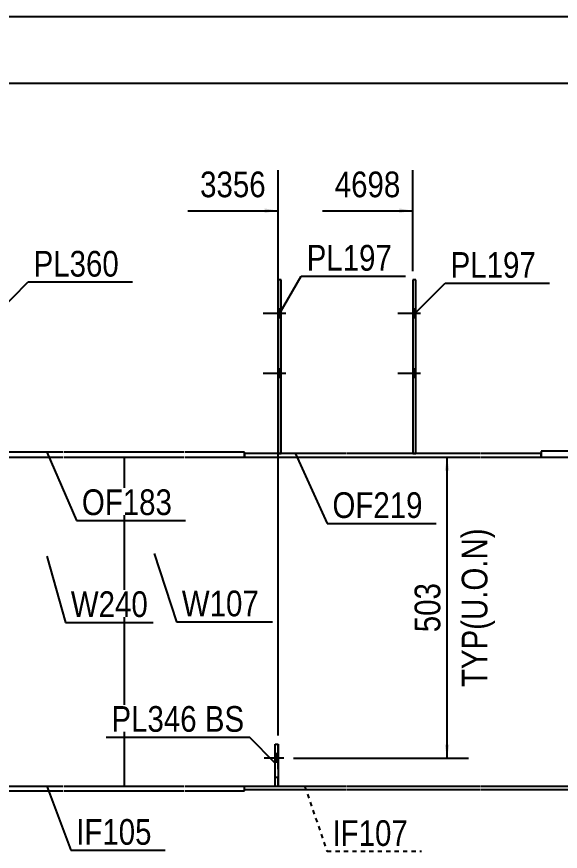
# Model space of a CAD drawing. Header units: millimetres. Extents: x -17 to 386, y -210 to 67.
# Drawn here: x 72.6 to 133.1, y -25.6 to 67.4 of the extents above; entities that cross this region are included whole.
import ezdxf

# ---------------------------------------------------------------- set-up
doc = ezdxf.new("R2010")
doc.units = ezdxf.units.MM
for name, pattern in [('DXK_LINE_DOT1', [1.8814, 0.9407, -0.9407]), ('DXK_LINE_DOT2', [3.9198, 1.9599, -1.9599]), ('DXK_LINE_DOT4', [0.9408, 0.4704, -0.4704])]:
    doc.linetypes.add(name, pattern=pattern)
doc.styles.add('Arial Narrow', font='ARIALN.TTF', dxfattribs={"height": 0.2})

# ---------------------------------------------------------------- blocks, each defined once
blk = doc.blocks.new('Unknown-623557714-6463')
at = {"color": 5, "linetype": 'Continuous'}
blk.add_line((385.971, 67.403), (-14.029, 67.403), dxfattribs=at)
blk = doc.blocks.new('Part-623557714-1238 - 1214')
at = {"color": 2, "linetype": 'Continuous'}
for p, q in [((0, -18.333), (16.667, -18.333)), ((16.767, -18.333), (62.783, -18.333)), ((62.883, -18.333), (77.783, -18.333)), ((77.883, -18.333), (91.217, -18.333)), ((91.317, -18.333), (97.983, -18.333)), ((97.983, -18.867), (97.983, -18.333)), ((0, -18.867), (16.667, -18.867)), ((16.767, -18.867), (62.783, -18.867)), ((62.883, -18.867), (77.783, -18.867)), ((77.883, -18.867), (91.217, -18.867)), ((91.317, -18.867), (97.983, -18.867))]:
    blk.add_line(p, q, dxfattribs=at)
at = {"color": 7, "linetype": 'DXK_LINE_DOT1'}
blk.add_line((0, -18.867), (0, -18.333), dxfattribs=at)
blk = doc.blocks.new('Part-623557714-1230 - 1214')
at = {"color": 2, "linetype": 'Continuous'}
for p, q in [((16.667, 18.867), (0, 18.867)), ((62.783, 18.867), (16.767, 18.867)), ((77.783, 18.867), (62.883, 18.867)), ((91.217, 18.867), (77.883, 18.867)), ((97.983, 18.867), (91.317, 18.867)), ((97.983, 18.333), (97.983, 18.867)), ((0, 18.333), (16.667, 18.333)), ((16.767, 18.333), (62.783, 18.333)), ((62.883, 18.333), (77.783, 18.333)), ((77.883, 18.333), (91.217, 18.333)), ((91.317, 18.333), (97.983, 18.333))]:
    blk.add_line(p, q, dxfattribs=at)
at = {"color": 7, "linetype": 'DXK_LINE_DOT1'}
blk.add_line((0, 18.867), (0, 18.333), dxfattribs=at)
blk = doc.blocks.new('Part-623557714-1240 - 1214')
at = {"color": 2, "linetype": 'Continuous'}
blk.add_line((84.55, 18.333), (84.55, -18.333), dxfattribs=at)
at = {"color": 7, "linetype": 'DXK_LINE_DOT1'}
for p, q in [((84.55, 18.333), (91.217, 18.333)), ((91.317, 18.333), (109.242, 18.333)), ((109.342, 18.333), (124.242, 18.333)), ((124.342, 18.333), (137.675, 18.333)), ((84.55, -18.333), (91.217, -18.333)), ((91.317, -18.333), (109.242, -18.333)), ((109.342, -18.333), (124.242, -18.333)), ((124.342, -18.333), (137.675, -18.333))]:
    blk.add_line(p, q, dxfattribs=at)
blk = doc.blocks.new('Part-623557714-1232 - 1214')
at = {"color": 2, "linetype": 'Continuous'}
for p, q in [((131.009, 19), (131.009, 18.333)), ((137.675, 19), (131.009, 19)), ((152.842, 19), (137.775, 19)), ((166.275, 19), (152.942, 19)), ((212.392, 19), (166.375, 19)), ((227.559, 19), (212.492, 19)), ((242.559, 19), (227.659, 19)), ((249.325, 19), (242.659, 19)), ((131.009, 18.333), (137.675, 18.333)), ((137.775, 18.333), (152.842, 18.333)), ((152.942, 18.333), (166.275, 18.333)), ((166.375, 18.333), (212.392, 18.333)), ((212.492, 18.333), (227.559, 18.333)), ((227.659, 18.333), (242.559, 18.333)), ((242.659, 18.333), (249.325, 18.333))]:
    blk.add_line(p, q, dxfattribs=at)
at = {"color": 7, "linetype": 'DXK_LINE_DOT1'}
blk.add_line((249.325, 18.333), (249.325, 19), dxfattribs=at)
blk = doc.blocks.new('Part-623557714-1234 - 1214')
at = {"color": 2, "linetype": 'Continuous'}
for p, q in [((97.983, -18.733), (97.983, -18.333)), ((97.983, -18.333), (109.242, -18.333)), ((109.342, -18.333), (124.242, -18.333)), ((124.342, -18.333), (137.675, -18.333)), ((137.775, -18.333), (152.842, -18.333)), ((152.942, -18.333), (159.609, -18.333)), ((159.609, -18.333), (159.609, -18.733)), ((109.242, -18.733), (97.983, -18.733)), ((124.242, -18.733), (109.342, -18.733)), ((137.675, -18.733), (124.342, -18.733)), ((152.842, -18.733), (137.775, -18.733)), ((159.609, -18.733), (152.942, -18.733))]:
    blk.add_line(p, q, dxfattribs=at)
blk = doc.blocks.new('Part-623557714-1236 - 1214')
at = {"color": 2, "linetype": 'Continuous'}
for p, q in [((97.983, 18.733), (97.983, 18.333)), ((109.242, 18.733), (97.983, 18.733)), ((124.242, 18.733), (109.342, 18.733)), ((131.009, 18.733), (124.342, 18.733)), ((131.009, 18.333), (131.009, 18.733)), ((97.983, 18.333), (109.242, 18.333)), ((109.342, 18.333), (124.242, 18.333)), ((124.342, 18.333), (131.009, 18.333))]:
    blk.add_line(p, q, dxfattribs=at)
blk = doc.blocks.new('Part-623557714-1318 - 1214')
at = {"color": 7, "linetype": 'DXK_LINE_DOT1'}
for p, q in [((0, 18.333), (0, -18.333)), ((0, 18.333), (16.667, 18.333)), ((16.767, 18.333), (62.783, 18.333)), ((62.883, 18.333), (77.783, 18.333)), ((77.883, 18.333), (84.55, 18.333)), ((0, -18.333), (16.667, -18.333)), ((16.767, -18.333), (62.783, -18.333)), ((62.883, -18.333), (77.783, -18.333)), ((77.883, -18.333), (84.55, -18.333))]:
    blk.add_line(p, q, dxfattribs=at)
at = {"color": 2, "linetype": 'Continuous'}
blk.add_line((84.55, 18.333), (84.55, -18.333), dxfattribs=at)
blk = doc.blocks.new('Part-623557714-1269 - 1214')
at = {"color": 2, "linetype": 'Continuous'}
for p, q in [((102.042, 38.067), (101.709, 38.067)), ((101.709, 38.067), (101.709, 18.733)), ((102.042, 18.733), (102.042, 38.067))]:
    blk.add_line(p, q, dxfattribs=at)
at = {"color": 7, "linetype": 'DXK_LINE_DOT1'}
blk.add_line((101.709, 18.733), (102.042, 18.733), dxfattribs=at)
blk = doc.blocks.new('Bolt-623557714-1341 - 1214')
at = {"linetype": 'Continuous'}
for points in [[(117.042, 33.867), (117.042, 34.8), (116.709, 34.8), (116.709, 33.867)], [(117.042, 33.867), (117.042, 34.8), (116.709, 34.8), (116.709, 33.867)], [(117.042, 27.2), (117.042, 28.134), (116.709, 28.134), (116.709, 27.2)], [(117.042, 27.2), (117.042, 28.134), (116.709, 28.134), (116.709, 27.2)]]:
    blk.add_hatch(color=3, dxfattribs=at).paths.add_polyline_path(points)
at = {"color": 3, "linetype": 'Continuous'}
for p, q in [((117.042, 34.8), (116.709, 34.8)), ((117.042, 34.8), (116.709, 34.8)), ((117.575, 34.334), (115.042, 34.334)), ((117.575, 34.334), (115.042, 34.334)), ((117.042, 33.867), (116.709, 33.867)), ((117.042, 33.867), (116.709, 33.867)), ((117.042, 28.134), (116.709, 28.134)), ((117.042, 28.134), (116.709, 28.134)), ((117.575, 27.667), (115.042, 27.667)), ((117.575, 27.667), (115.042, 27.667)), ((117.042, 27.2), (116.709, 27.2)), ((117.042, 27.2), (116.709, 27.2))]:
    blk.add_line(p, q, dxfattribs=at)
blk = doc.blocks.new('Part-623557714-1272 - 1214')
at = {"color": 2, "linetype": 'Continuous'}
for p, q in [((117.042, 38.067), (116.709, 38.067)), ((116.709, 38.067), (116.709, 18.733)), ((117.042, 18.733), (117.042, 38.067))]:
    blk.add_line(p, q, dxfattribs=at)
at = {"color": 7, "linetype": 'DXK_LINE_DOT1'}
blk.add_line((116.709, 18.733), (117.042, 18.733), dxfattribs=at)
blk = doc.blocks.new('Bolt-623557714-1352 - 1214')
at = {"color": 3, "linetype": 'DXK_LINE_DOT2'}
for p, q in [((101.709, -14.733), (101.375, -14.733)), ((102.342, -15.2), (100.142, -15.2)), ((101.709, -15.667), (101.375, -15.667))]:
    blk.add_line(p, q, dxfattribs=at)
blk = doc.blocks.new('Part-623557714-1288 - 1214')
at = {"color": 7, "linetype": 'DXK_LINE_DOT1'}
for p, q in [((101.375, -18.333), (101.375, -13.667)), ((101.375, -13.667), (101.709, -13.667)), ((101.709, -18.333), (101.709, -13.667)), ((101.375, -17.333), (101.709, -17.333))]:
    blk.add_line(p, q, dxfattribs=at)
blk = doc.blocks.new('Bolt-623557714-1355 - 1214')
at = {"linetype": 'Continuous'}
blk.add_hatch(color=3, dxfattribs=at).paths.add_polyline_path([(101.709, -15.667), (101.709, -14.733), (101.375, -14.733), (101.375, -15.667)])
at = {"color": 3, "linetype": 'Continuous'}
for p, q in [((101.709, -14.733), (101.375, -14.733)), ((102.342, -15.2), (100.142, -15.2)), ((101.709, -15.667), (101.375, -15.667))]:
    blk.add_line(p, q, dxfattribs=at)
blk = doc.blocks.new('Part-623557714-1291 - 1214')
at = {"color": 2, "linetype": 'Continuous'}
for p, q in [((101.375, -18.333), (101.375, -13.667)), ((101.375, -13.667), (101.709, -13.667)), ((101.709, -13.667), (101.709, -18.333))]:
    blk.add_line(p, q, dxfattribs=at)
blk = doc.blocks.new('Bolt-623557714-1338 - 1214')
at = {"linetype": 'Continuous'}
for points in [[(102.042, 33.867), (102.042, 34.8), (101.709, 34.8), (101.709, 33.867)], [(102.042, 33.867), (102.042, 34.8), (101.709, 34.8), (101.709, 33.867)], [(102.042, 27.2), (102.042, 28.134), (101.709, 28.134), (101.709, 27.2)], [(102.042, 27.2), (102.042, 28.134), (101.709, 28.134), (101.709, 27.2)]]:
    blk.add_hatch(color=3, dxfattribs=at).paths.add_polyline_path(points)
at = {"color": 3, "linetype": 'Continuous'}
for p, q in [((102.042, 34.8), (101.709, 34.8)), ((102.042, 34.8), (101.709, 34.8)), ((102.575, 34.334), (100.042, 34.334)), ((102.575, 34.334), (100.042, 34.334)), ((102.042, 33.867), (101.709, 33.867)), ((102.042, 33.867), (101.709, 33.867)), ((102.042, 28.134), (101.709, 28.134)), ((102.042, 28.134), (101.709, 28.134)), ((102.575, 27.667), (100.042, 27.667)), ((102.575, 27.667), (100.042, 27.667)), ((102.042, 27.2), (101.709, 27.2)), ((102.042, 27.2), (101.709, 27.2))]:
    blk.add_line(p, q, dxfattribs=at)
blk = doc.blocks.new('StraightDimension-623557714-8209 - 1214')
at = {"color": 7, "linetype": 'Continuous'}
blk.add_line((-1.333, 60), (359.065, 60), dxfattribs=at)
blk = doc.blocks.new('StraightDimension-623557714-11539 - 1214')
at = {"linetype": 'Continuous'}
blk.add_hatch(color=7, dxfattribs=at).paths.add_polyline_path([(115.209, 46.038), (116.709, 45.788), (115.209, 45.538)])
at = {"color": 7, "linetype": 'Continuous'}
for p, q in [((116.709, 39.067), (116.709, 50.288)), ((106.646, 45.788), (116.709, 45.788))]:
    blk.add_line(p, q, dxfattribs=at)
at = {"color": 0}
blk.add_wipeout([(115.934, 46.688), (115.934, 50.888), (107.421, 50.888), (107.421, 46.688)], dxfattribs=at)
at = {"color": 3, "style": 'Arial Narrow'}
blk.add_text('4698', height=2.8633, dxfattribs=at).set_placement((108.021, 47.288))
blk = doc.blocks.new('StraightDimension-623557714-11540 - 1214')
at = {"linetype": 'Continuous'}
blk.add_hatch(color=7, dxfattribs=at).paths.add_polyline_path([(100.209, 46.038), (101.709, 45.788), (100.209, 45.538)])
at = {"color": 7, "linetype": 'Continuous'}
for p, q in [((101.709, -12.667), (101.709, 50.288)), ((91.646, 45.788), (101.709, 45.788))]:
    blk.add_line(p, q, dxfattribs=at)
at = {"color": 0}
blk.add_wipeout([(100.934, 46.688), (100.934, 50.888), (92.421, 50.888), (92.421, 46.688)], dxfattribs=at)
at = {"color": 3, "style": 'Arial Narrow'}
blk.add_text('3356', height=2.8633, dxfattribs=at).set_placement((93.021, 47.288))
blk = doc.blocks.new('StraightDimension-623557714-11830 - 1214')
at = {"linetype": 'Continuous'}
for points in [[(120.278, 16.833), (120.528, 18.333), (120.778, 16.833)], [(120.778, -13.7), (120.528, -15.2), (120.278, -13.7)]]:
    blk.add_hatch(color=7, dxfattribs=at).paths.add_polyline_path(points)
at = {"color": 7, "linetype": 'Continuous'}
for p, q in [((103.425, 18.333), (122.928, 18.333)), ((120.528, -15.2), (120.528, 18.333)), ((103.425, -15.2), (122.928, -15.2))]:
    blk.add_line(p, q, dxfattribs=at)
at = {"color": 0, "linetype": 'Continuous'}
blk.add_wipeout([(125.628, 11.02), (121.428, 11.02), (121.428, -7.887), (125.628, -7.887)], dxfattribs=at)
at = {"color": 3, "linetype": 'Continuous', "style": 'Arial Narrow'}
blk.add_text('TYP(U.O.N)', height=2.8633, rotation=90.00021, dxfattribs=at).set_placement((125.028, -7.287))
at = {"color": 0}
blk.add_wipeout([(120.378, 4.909), (116.178, 4.909), (116.178, -1.776), (120.378, -1.776)], dxfattribs=at)
at = {"color": 3, "style": 'Arial Narrow'}
blk.add_text('503', height=2.8633, rotation=90.00021, dxfattribs=at).set_placement((119.778, -1.176))
blk = doc.blocks.new('Mark-623557714-7145 - 1214')
at = {"color": 7, "linetype": 'Continuous'}
for p, q in [((75.938, 7.299), (78.021, -0.084)), ((78.021, -0.084), (87.808, -0.084))]:
    blk.add_line(p, q, dxfattribs=at)
at = {"color": 0}
blk.add_wipeout([(87.208, 0.516), (87.208, 3.516), (78.621, 3.516), (78.621, 0.516)], dxfattribs=at)
blk.add_wipeout([(87.208, 0.516), (87.208, 3.516), (78.621, 3.516), (78.621, 0.516)], dxfattribs=at)
at = {"color": 3, "style": 'Arial Narrow'}
blk.add_text('W240', height=2.8633, dxfattribs=at).set_placement((78.621, 0.516))
blk = doc.blocks.new('MarkSet-623557714-6976 - 1214')
at = {"color": 7, "linetype": 'Continuous'}
for p in [(82.545, -12.869), (101.375, -15.783)]:
    blk.add_line(p, (98.532, -12.869), dxfattribs=at)
at = {"color": 0}
for points in [[(92.649, -12.269), (92.649, -9.269), (83.145, -9.269), (83.145, -12.269)], [(97.932, -12.269), (97.932, -9.269), (93.549, -9.269), (93.549, -12.269)]]:
    blk.add_wipeout(points, dxfattribs=at)
for points in [[(92.649, -12.269), (92.649, -9.269), (83.145, -9.269), (83.145, -12.269)], [(97.932, -12.269), (97.932, -9.269), (93.549, -9.269), (93.549, -12.269)]]:
    blk.add_wipeout(points, dxfattribs=at)
at = {"color": 3, "style": 'Arial Narrow'}
for s, p in [('PL346', (83.145, -12.269)), ('BS', (93.549, -12.269))]:
    blk.add_text(s, height=2.8633, dxfattribs=at).set_placement(p)
blk = doc.blocks.new('Mark-623557714-7055 - 1214')
at = {"color": 7, "linetype": 'Continuous'}
for p, q in [((75.938, 18.867), (79.249, 11.276)), ((79.249, 11.276), (91.398, 11.276))]:
    blk.add_line(p, q, dxfattribs=at)
at = {"color": 0}
blk.add_wipeout([(89.898, 11.876), (89.898, 14.876), (79.849, 14.876), (79.849, 11.876)], dxfattribs=at)
blk.add_wipeout([(89.898, 11.876), (89.898, 14.876), (79.849, 14.876), (79.849, 11.876)], dxfattribs=at)
at = {"color": 3, "style": 'Arial Narrow'}
blk.add_text('OF183', height=2.8633, dxfattribs=at).set_placement((79.849, 11.876))
blk = doc.blocks.new('Mark-623557714-7061 - 1214')
at = {"color": 7, "linetype": 'DXK_LINE_DOT4'}
for p, q in [((104.664, -18.333), (107.164, -25.587)), ((107.164, -25.587), (117.67, -25.587))]:
    blk.add_line(p, q, dxfattribs=at)
at = {"color": 0}
blk.add_wipeout([(116.17, -24.987), (116.17, -21.987), (107.764, -21.987), (107.764, -24.987)], dxfattribs=at)
blk.add_wipeout([(116.17, -24.987), (116.17, -21.987), (107.764, -21.987), (107.764, -24.987)], dxfattribs=at)
at = {"color": 3, "style": 'Arial Narrow'}
blk.add_text('IF107', height=2.8633, dxfattribs=at).set_placement((107.764, -24.987))
blk = doc.blocks.new('Mark-623557714-7064 - 1214')
at = {"color": 7, "linetype": 'Continuous'}
for p, q in [((103.629, 18.689), (107.164, 10.953)), ((107.164, 10.953), (119.313, 10.953))]:
    blk.add_line(p, q, dxfattribs=at)
at = {"color": 0}
blk.add_wipeout([(117.813, 11.553), (117.813, 14.553), (107.764, 14.553), (107.764, 11.553)], dxfattribs=at)
blk.add_wipeout([(117.813, 11.553), (117.813, 14.553), (107.764, 14.553), (107.764, 11.553)], dxfattribs=at)
at = {"color": 3, "style": 'Arial Narrow'}
blk.add_text('OF219', height=2.8633, dxfattribs=at).set_placement((107.764, 11.553))
blk = doc.blocks.new('Mark-623557714-7067 - 1214')
at = {"color": 7, "linetype": 'Continuous'}
for p, q in [((75.938, -18.333), (78.614, -25.458)), ((78.614, -25.458), (89.12, -25.458))]:
    blk.add_line(p, q, dxfattribs=at)
at = {"color": 0}
blk.add_wipeout([(87.62, -24.858), (87.62, -21.858), (79.214, -21.858), (79.214, -24.858)], dxfattribs=at)
blk.add_wipeout([(87.62, -24.858), (87.62, -21.858), (79.214, -21.858), (79.214, -24.858)], dxfattribs=at)
at = {"color": 3, "style": 'Arial Narrow'}
blk.add_text('IF105', height=2.8633, dxfattribs=at).set_placement((79.214, -24.858))
blk = doc.blocks.new('Mark-623557714-7070 - 1214')
at = {"color": 7, "linetype": 'Continuous'}
for p, q in [((87.9, 7.601), (90.387, -0.004)), ((90.387, -0.004), (101.074, -0.004))]:
    blk.add_line(p, q, dxfattribs=at)
at = {"color": 0}
blk.add_wipeout([(99.574, 0.596), (99.574, 3.596), (90.987, 3.596), (90.987, 0.596)], dxfattribs=at)
blk.add_wipeout([(99.574, 0.596), (99.574, 3.596), (90.987, 3.596), (90.987, 0.596)], dxfattribs=at)
at = {"color": 3, "style": 'Arial Narrow'}
blk.add_text('W107', height=2.8633, dxfattribs=at).set_placement((90.987, 0.596))
blk = doc.blocks.new('Mark-623557714-7115 - 1214')
at = {"color": 7, "linetype": 'Continuous'}
for p, q in [((101.795, 34.176), (104.295, 38.506)), ((104.295, 38.506), (115.899, 38.506))]:
    blk.add_line(p, q, dxfattribs=at)
at = {"color": 0}
blk.add_wipeout([(114.399, 39.106), (114.399, 42.106), (104.895, 42.106), (104.895, 39.106)], dxfattribs=at)
blk.add_wipeout([(114.399, 39.106), (114.399, 42.106), (104.895, 42.106), (104.895, 39.106)], dxfattribs=at)
at = {"color": 3, "style": 'Arial Narrow'}
blk.add_text('PL197', height=2.8633, dxfattribs=at).set_placement((104.895, 39.106))
blk = doc.blocks.new('Mark-623557714-7121 - 1214')
at = {"color": 7, "linetype": 'Continuous'}
for p, q in [((70.336, 34.31), (73.872, 37.845)), ((73.872, 37.845), (85.476, 37.845))]:
    blk.add_line(p, q, dxfattribs=at)
at = {"color": 0}
blk.add_wipeout([(83.976, 38.445), (83.976, 41.445), (74.472, 41.445), (74.472, 38.445)], dxfattribs=at)
blk.add_wipeout([(83.976, 38.445), (83.976, 41.445), (74.472, 41.445), (74.472, 38.445)], dxfattribs=at)
at = {"color": 3, "style": 'Arial Narrow'}
blk.add_text('PL360', height=2.8633, dxfattribs=at).set_placement((74.472, 38.445))
blk = doc.blocks.new('Mark-623557714-7124 - 1214')
at = {"color": 7, "linetype": 'Continuous'}
for p, q in [((116.795, 34.176), (120.33, 37.712)), ((120.33, 37.712), (131.934, 37.712))]:
    blk.add_line(p, q, dxfattribs=at)
at = {"color": 0}
blk.add_wipeout([(130.434, 38.312), (130.434, 41.312), (120.93, 41.312), (120.93, 38.312)], dxfattribs=at)
blk.add_wipeout([(130.434, 38.312), (130.434, 41.312), (120.93, 41.312), (120.93, 38.312)], dxfattribs=at)
at = {"color": 3, "style": 'Arial Narrow'}
blk.add_text('PL197', height=2.8633, dxfattribs=at).set_placement((120.93, 38.312))

msp = doc.modelspace()

# ---------------------------------------------------------------- block references
for name in ['Unknown-623557714-6463', 'Part-623557714-1269 - 1214', 'Part-623557714-1272 - 1214', 'Bolt-623557714-1338 - 1214', 'Bolt-623557714-1341 - 1214', 'Part-623557714-1230 - 1214', 'Part-623557714-1236 - 1214', 'Part-623557714-1232 - 1214', 'Part-623557714-1318 - 1214', 'Part-623557714-1240 - 1214', 'Part-623557714-1288 - 1214', 'Part-623557714-1291 - 1214', 'Bolt-623557714-1352 - 1214', 'Bolt-623557714-1355 - 1214', 'Part-623557714-1238 - 1214', 'Part-623557714-1234 - 1214']:
    msp.add_blockref(name, (0, 0))

# ---------------------------------------------------------------- next in the draw order: block references
for name in ['StraightDimension-623557714-8209 - 1214', 'StraightDimension-623557714-11830 - 1214', 'Mark-623557714-7145 - 1214', 'Mark-623557714-7067 - 1214', 'Mark-623557714-7061 - 1214']:
    msp.add_blockref(name, (0, 0))

# ---------------------------------------------------------------- next in the draw order: block references
for name in ['StraightDimension-623557714-11540 - 1214', 'StraightDimension-623557714-11539 - 1214', 'Mark-623557714-7121 - 1214', 'Mark-623557714-7064 - 1214']:
    msp.add_blockref(name, (0, 0))

# ---------------------------------------------------------------- next in the draw order: block references
for name in ['Mark-623557714-7115 - 1214', 'Mark-623557714-7124 - 1214', 'Mark-623557714-7055 - 1214', 'Mark-623557714-7070 - 1214', 'MarkSet-623557714-6976 - 1214']:
    msp.add_blockref(name, (0, 0))

doc.saveas('drawing.dxf')
